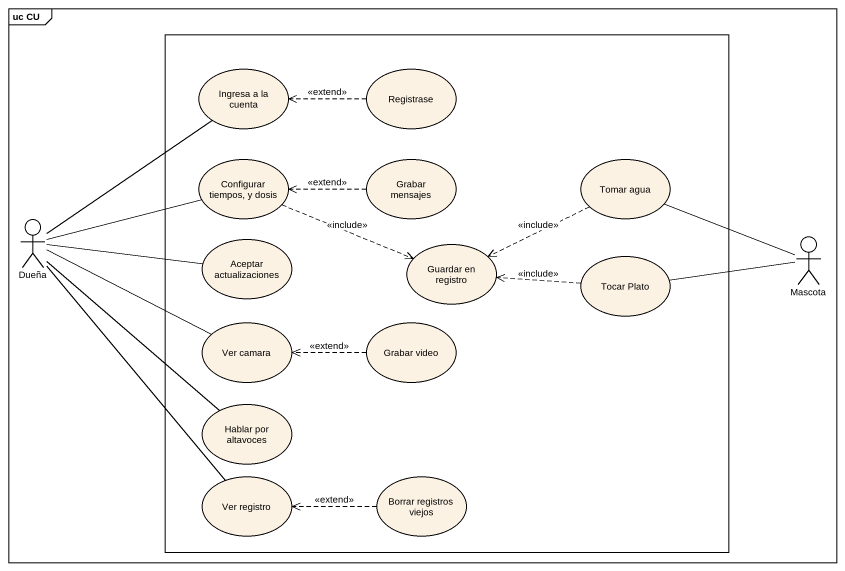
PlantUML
@startuml
mainframe uc CU
rectangle " " as rectangle1 {
  usecase "Ingresa a la cuenta" as Ingresa_a_la_cuenta
  usecase Registrase
  usecase "Configurar tiempos, y dosis" as Configurar_tiempos_y_dosis
  usecase "Grabar mensajes" as Grabar_mensajes
  usecase "Tomar agua" as Tomar_agua
  usecase "Aceptar actualizaciones" as Aceptar_actualizaciones
  usecase "Guardar en registro" as Guardar_en_registro
  usecase "Tocar Plato" as Tocar_Plato
  usecase "Ver camara" as Ver_camara
  usecase "Grabar video" as Grabar_video
  usecase "Hablar por altavoces" as Hablar_por_altavoces
  usecase "Ver registro" as Ver_registro
  usecase "Borrar registros viejos" as Borrar_registros_viejos
}
actor Dueña
actor Mascota
Registrase .left.> Ingresa_a_la_cuenta : <<extend>>
Configurar_tiempos_y_dosis .right.> Guardar_en_registro : <<include>>
Grabar_mensajes .left.> Configurar_tiempos_y_dosis : <<extend>>
Tomar_agua .left.> Guardar_en_registro : <<include>>
Dueña -up- Ingresa_a_la_cuenta
Dueña -right- Configurar_tiempos_y_dosis
Dueña -right- Aceptar_actualizaciones
Dueña -right- Ver_camara
Dueña -- Hablar_por_altavoces
Dueña -- Ver_registro
Tocar_Plato .left.> Guardar_en_registro : <<include>>
Mascota -left- Tomar_agua
Mascota -left- Tocar_Plato
Grabar_video .left.> Ver_camara : <<extend>>
Borrar_registros_viejos .left.> Ver_registro : <<extend>>
@enduml
